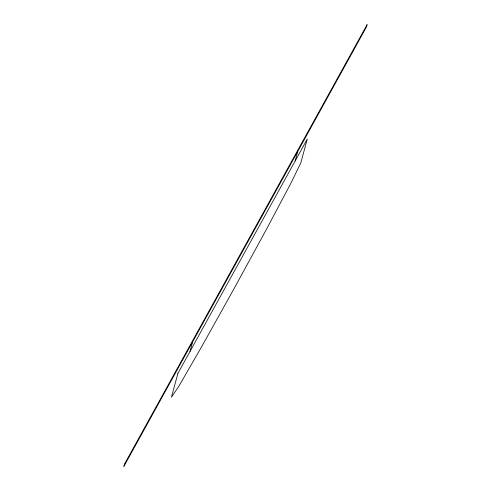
<?xml version="1.0" encoding="UTF-8"?>
<svg xmlns="http://www.w3.org/2000/svg" width="491" height="491" viewBox="0 0 491 491"><rect width="100%" height="100%" fill="white"/><g stroke="black" fill="none" stroke-linecap="round" stroke-linejoin="round"><path stroke-width="0.74" d="M190.023 351.452L192.607 341.92M295.159 160.993L297.749 151.461M124.511 464.069L123.861 466.45L366.489 26.931L367.139 24.55L124.511 464.069M177.889 373.43L171.427 397.256L178.798 386.325L201.537 346.91L233.538 289.586L266.232 229.708L290.862 183.315L300.823 162.852L307.292 139.021L177.889 373.43"/></g></svg>
